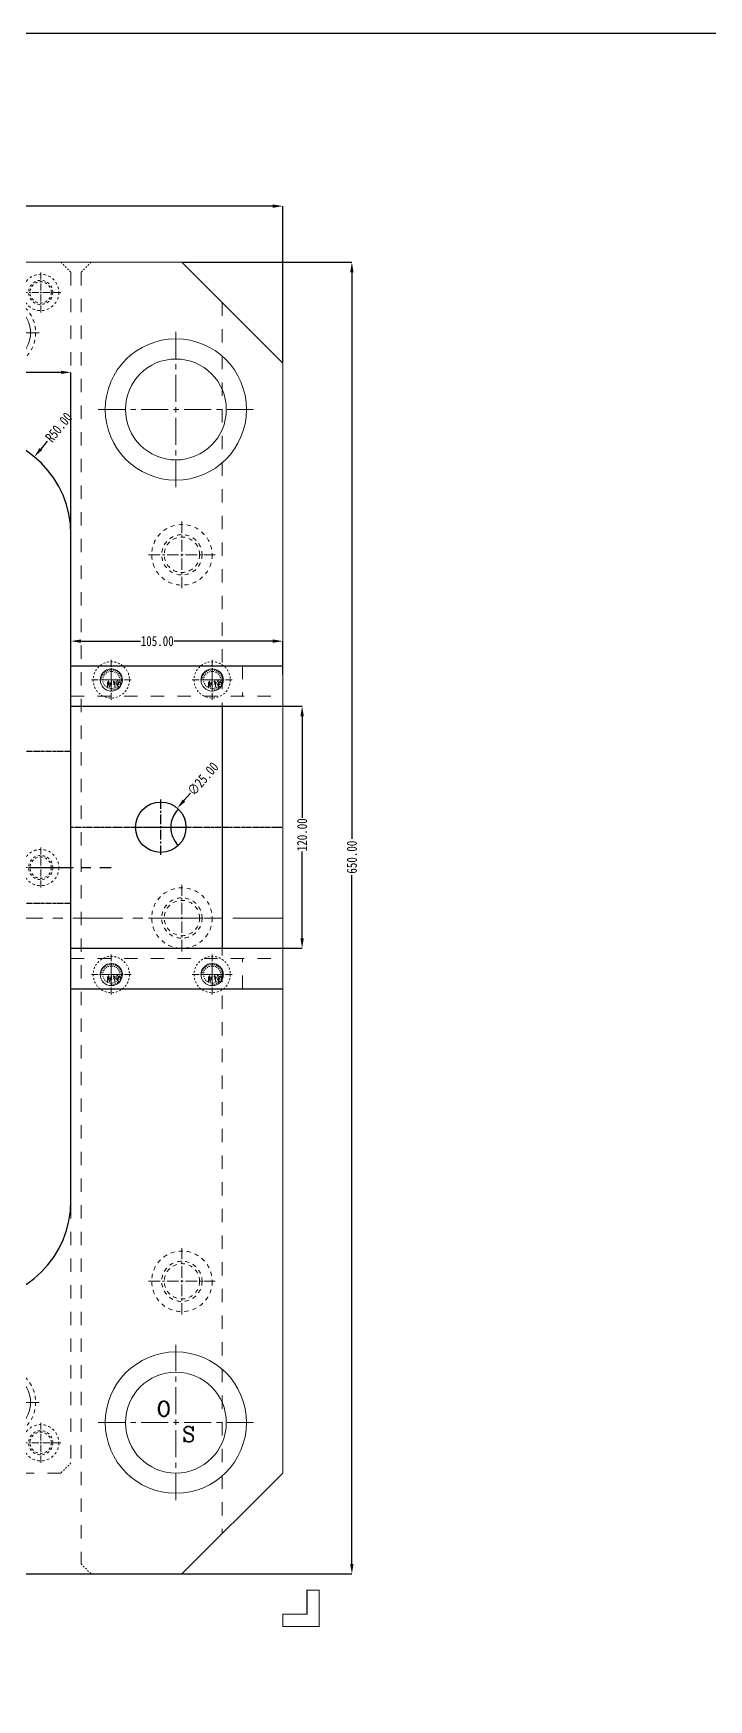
# Model space of a CAD drawing. Header units: millimetres. Extents: x -2414 to 10498, y -2238 to 649.
# Drawn here: x 58 to 392, y -1384 to -558 of the extents above; entities that cross this region are included whole.
import ezdxf

# ---------------------------------------------------------------- set-up
doc = ezdxf.new("R2010")
doc.units = ezdxf.units.MM
doc.header["$LTSCALE"] = 16.335
doc.header["$PDMODE"] = 3
doc.header["$PDSIZE"] = 0.3125
doc.linetypes.add('CENTER', pattern=[0.6, 0.375, -0.075, 0.075, -0.075])
doc.linetypes.add('HIDDEN', pattern=[0.2, 0.1, -0.1])
doc.layers.get('0').update_dxf_attribs({"linetype": 'CONTINUOUS'})
doc.layers.get('Defpoints').update_dxf_attribs({"linetype": 'CONTINUOUS'})
doc.layers.add('DEFAULT_2', color=8, linetype='HIDDEN')
doc.layers.add('moldbase', color=7, linetype='CONTINUOUS', lineweight=20)
doc.layers.add('screw', color=33, linetype='CONTINUOUS', lineweight=13)
doc.styles.add('ROMANC', font='romanc.shx', dxfattribs={"bigfont": 'gbcbig.shx'})
doc.styles.get("Standard").update_dxf_attribs({"font": 'txt', "width": 0.8})
doc.styles.add('TXT', font='txt.shx', dxfattribs={"bigfont": 'gbcbig.shx'})
doc.dimstyles.new('01', dxfattribs={"dimtxt": 5, "dimasz": 5, "dimexe": 0, "dimexo": 0, "dimgap": 0, "dimtad": 0, "dimzin": 0, "dimdsep": 46, "dimtxsty": 'Standard', "dimcen": 0, "dimclrd": 4, "dimclre": 4, "dimclrt": 6, "dimazin": 0, "dimtfac": 1, "dimtofl": 0, "dimtmove": 0, "dimatfit": 3, "dimfxl": 0, "dimtolj": 1, "dimtzin": 0, "dimarcsym": 0})

# ---------------------------------------------------------------- blocks, each defined once
blk = doc.blocks.new('*D90')
at = {"color": 4, "linetype": 'ByBlock', "lineweight": -2, "transparency": 16777216}
for p, q in [((-313.64, -806.63), (-313.64, -726.24)), ((-308.64, -726.24), (-178.82, -726.24)), ((71.36, -726.24), (-160.82, -726.24)), ((76.36, -806.63), (76.36, -726.24))]:
    blk.add_line(p, q, dxfattribs=at)
at = {"color": 4, "linetype": 'ByBlock', "transparency": 16777216}
for points in [[(-308.64, -725.41), (-308.64, -727.07), (-313.64, -726.24)], [(71.36, -725.41), (71.36, -727.07), (76.36, -726.24)]]:
    blk.add_solid(points, dxfattribs=at)
at = {"layer": 'Defpoints', "color": 0, "linetype": 'ByBlock', "transparency": 16777216}
for p in [(-313.64, -726.24), (-313.64, -806.63), (76.36, -806.63)]:
    blk.add_point(p, dxfattribs=at)
at = {"color": 6, "linetype": 'ByBlock', "transparency": 16777216, "insert": (-169.82, -726.24), "char_height": 5, "attachment_point": 5}
blk.add_mtext('\\A1;390.00', dxfattribs=at)
blk = doc.blocks.new('*D93')
at = {"color": 4, "linetype": 'ByBlock', "lineweight": -2, "transparency": 16777216}
for p, q in [((76.36, -875.74), (76.36, -859.42)), ((81.36, -859.42), (110.79, -859.42)), ((176.36, -859.42), (127.46, -859.42)), ((181.36, -875.74), (181.36, -859.42))]:
    blk.add_line(p, q, dxfattribs=at)
at = {"color": 4, "linetype": 'ByBlock', "transparency": 16777216}
for points in [[(81.36, -858.58), (81.36, -860.25), (76.36, -859.42)], [(176.36, -858.58), (176.36, -860.25), (181.36, -859.42)]]:
    blk.add_solid(points, dxfattribs=at)
at = {"layer": 'Defpoints', "color": 0, "linetype": 'ByBlock', "transparency": 16777216}
for p in [(76.36, -859.42), (76.36, -875.74), (181.36, -875.74)]:
    blk.add_point(p, dxfattribs=at)
at = {"color": 6, "linetype": 'ByBlock', "transparency": 16777216, "insert": (119.12, -859.42), "char_height": 5, "attachment_point": 5}
blk.add_mtext('\\A1;105.00', dxfattribs=at)
blk = doc.blocks.new('*D101')
at = {"color": 4, "linetype": 'ByBlock', "lineweight": -2, "transparency": 16777216}
for p, q in [((-418.64, -721.63), (-418.64, -643.88)), ((-413.64, -643.88), (-135.18, -643.88)), ((176.36, -643.88), (-117.84, -643.88)), ((181.36, -721.63), (181.36, -643.88))]:
    blk.add_line(p, q, dxfattribs=at)
at = {"color": 4, "linetype": 'ByBlock', "transparency": 16777216}
for points in [[(-413.64, -643.05), (-413.64, -644.72), (-418.64, -643.88)], [(176.36, -643.05), (176.36, -644.72), (181.36, -643.88)]]:
    blk.add_solid(points, dxfattribs=at)
at = {"layer": 'Defpoints', "color": 0, "linetype": 'ByBlock', "transparency": 16777216}
for p in [(-418.64, -643.88), (-418.64, -721.63), (181.36, -721.63)]:
    blk.add_point(p, dxfattribs=at)
at = {"color": 6, "linetype": 'ByBlock', "transparency": 16777216, "insert": (-126.51, -643.88), "char_height": 5, "attachment_point": 5}
blk.add_mtext('\\A1;600.00', dxfattribs=at)
blk = doc.blocks.new('*D102')
at = {"color": 4, "linetype": 'ByBlock', "lineweight": -2, "transparency": 16777216}
for p, q in [((131.36, -671.63), (215.61, -671.63)), ((215.61, -676.63), (215.61, -957.46)), ((215.61, -1316.63), (215.61, -975.46)), ((131.36, -1321.63), (215.61, -1321.63))]:
    blk.add_line(p, q, dxfattribs=at)
at = {"color": 4, "linetype": 'ByBlock', "transparency": 16777216}
for points in [[(214.78, -676.63), (216.44, -676.63), (215.61, -671.63)], [(214.78, -1316.63), (216.44, -1316.63), (215.61, -1321.63)]]:
    blk.add_solid(points, dxfattribs=at)
at = {"layer": 'Defpoints', "color": 0, "linetype": 'ByBlock', "transparency": 16777216}
for p in [(131.36, -671.63), (131.36, -1321.63), (215.61, -1321.63)]:
    blk.add_point(p, dxfattribs=at)
at = {"color": 6, "linetype": 'ByBlock', "transparency": 16777216, "insert": (215.61, -966.46), "char_height": 5, "attachment_point": 5, "rotation": 90}
blk.add_mtext('\\A1;650.00', dxfattribs=at)
blk = doc.blocks.new('2')
at = {"layer": 'moldbase', "color": 1, "linetype": 'CENTER', "ltscale": 0.55978}
for p, q in [((-298.64, -676.73), (-298.64, -696.53)), ((61.36, -676.73), (61.36, -696.53)), ((-288.74, -686.63), (-308.54, -686.63)), ((51.46, -686.63), (71.26, -686.63)), ((-298.64, -981.53), (-298.64, -961.73)), ((61.36, -981.53), (61.36, -961.73)), ((-308.54, -971.63), (-288.74, -971.63)), ((51.46, -971.63), (71.26, -971.63)), ((-298.64, -1266.53), (-298.64, -1246.73)), ((61.36, -1266.53), (61.36, -1246.73)), ((-288.74, -1256.63), (-308.54, -1256.63)), ((51.46, -1256.63), (71.26, -1256.63))]:
    blk.add_line(p, q, dxfattribs=at)
at = {"layer": 'moldbase', "color": 1, "linetype": 'CENTER', "ltscale": 1.08846}
for p, q in [((-278.64, -687.38), (-278.64, -725.88)), ((41.36, -687.38), (41.36, -725.88)), ((-259.39, -706.63), (-297.89, -706.63)), ((22.11, -706.63), (60.61, -706.63)), ((-278.64, -1255.88), (-278.64, -1217.38)), ((41.36, -1255.88), (41.36, -1217.38)), ((-259.39, -1236.63), (-297.89, -1236.63)), ((22.11, -1236.63), (60.61, -1236.63))]:
    blk.add_line(p, q, dxfattribs=at)
at = {"layer": 'moldbase', "color": 8, "linetype": 'HIDDEN', "ltscale": 0.746373}
for centre, radius in [((-298.64, -686.63), 9), ((-298.64, -686.63), 6), ((-298.64, -686.63), 5.25), ((61.36, -686.63), 9), ((61.36, -686.63), 6), ((61.36, -686.63), 5.25), ((-298.64, -971.63), 9), ((-298.64, -971.63), 6), ((61.36, -971.63), 9), ((61.36, -971.63), 6), ((-298.64, -971.63), 5.25), ((61.36, -971.63), 5.25), ((-298.64, -1256.63), 9), ((-298.64, -1256.63), 6), ((-298.64, -1256.63), 5.25), ((61.36, -1256.63), 9), ((61.36, -1256.63), 6), ((61.36, -1256.63), 5.25)]:
    blk.add_circle(centre, radius, dxfattribs=at)
at = {"layer": 'moldbase', "color": 8, "linetype": 'HIDDEN', "ltscale": 1.08846}
for centre in [(-278.64, -706.63), (41.36, -706.63), (-278.64, -1236.63), (41.36, -1236.63)]:
    blk.add_circle(centre, 17.5, dxfattribs=at)
at = {"layer": 'moldbase', "linetype": 'ByBlock'}
for centre in [(-278.64, -706.63), (41.36, -706.63), (-278.64, -1236.63), (41.36, -1236.63)]:
    blk.add_circle(centre, 15, dxfattribs=at)
blk = doc.blocks.new('screw_m10_g')
at = {"layer": 'screw', "color": 1, "linetype": 'CENTER', "ltscale": 0.310989}
for p, q in [((-5.5, 0), (5.5, 0)), ((0, -5.5), (0, 5.5))]:
    blk.add_line(p, q, dxfattribs=at)
at = {"layer": 'screw', "color": 33, "linetype": 'HIDDEN', "ltscale": 0.310989}
blk.add_circle((0, 0), 4.25, dxfattribs=at)
at = {"layer": 'screw', "color": 92, "linetype": 'HIDDEN', "ltscale": 0.310989}
blk.add_arc((0, 0), 5, 270, 180, dxfattribs=at)
at = {"layer": 'screw', "color": 6, "style": 'TXT'}
blk.add_text('M10', height=2, dxfattribs=at).set_placement((-1.7, -2.5))
blk = doc.blocks.new('screw_m10_i')
at = {"layer": 'screw', "color": 1, "linetype": 'CENTER', "ltscale": 0.55978}
for p, q in [((0, -9.9), (0, 9.9)), ((-9.9, 0), (9.9, 0))]:
    blk.add_line(p, q, dxfattribs=at)
at = {"layer": 'screw', "color": 8, "linetype": 'HIDDEN', "ltscale": 0.55978}
blk.add_circle((0, 0), 9, dxfattribs=at)
at = {"layer": 'screw', "color": 33, "linetype": 'ByBlock'}
blk.add_circle((0, 0), 5.5, dxfattribs=at)
at = {"layer": 'screw', "color": 6, "linetype": 'ByBlock', "style": 'TXT'}
blk.add_text('M10', height=2.7, dxfattribs=at).set_placement((-2.34, -3.6))
blk = doc.blocks.new('*D131')
at = {"color": 4, "linetype": 'ByBlock', "lineweight": -2, "transparency": 16777216}
for p, q in [((181.36, -891.63), (190.94, -891.63)), ((190.94, -896.63), (190.94, -947.03)), ((190.94, -1006.63), (190.94, -963.7)), ((181.36, -1011.63), (190.94, -1011.63))]:
    blk.add_line(p, q, dxfattribs=at)
at = {"color": 4, "linetype": 'ByBlock', "transparency": 16777216}
for points in [[(190.11, -896.63), (191.78, -896.63), (190.94, -891.63)], [(190.11, -1006.63), (191.78, -1006.63), (190.94, -1011.63)]]:
    blk.add_solid(points, dxfattribs=at)
at = {"layer": 'Defpoints', "color": 0, "linetype": 'ByBlock', "transparency": 16777216}
for p in [(181.36, -891.63), (181.36, -1011.63), (190.94, -1011.63)]:
    blk.add_point(p, dxfattribs=at)
at = {"color": 6, "linetype": 'ByBlock', "transparency": 16777216, "insert": (190.94, -955.36), "char_height": 5, "attachment_point": 5, "rotation": 90}
blk.add_mtext('\\A1;120.00', dxfattribs=at)
blk = doc.blocks.new('*D134')
at = {"color": 4, "linetype": 'ByBlock', "lineweight": -2, "transparency": 16777216}
blk.add_line((64.6, -760.39), (61.41, -764.24), dxfattribs=at)
at = {"color": 4, "linetype": 'ByBlock', "transparency": 16777216}
blk.add_solid([(60.77, -763.71), (62.05, -764.77), (58.22, -768.1)], dxfattribs=at)
at = {"layer": 'Defpoints', "color": 0, "linetype": 'ByBlock', "transparency": 16777216}
for p in [(58.22, -768.1), (26.36, -806.63)]:
    blk.add_point(p, dxfattribs=at)
at = {"color": 6, "linetype": 'ByBlock', "transparency": 16777216, "insert": (70.33, -753.45), "char_height": 5, "attachment_point": 5, "rotation": 50.41364}
blk.add_mtext('\\A1;R50.00', dxfattribs=at)
blk = doc.blocks.new('*D186')
at = {"color": 4, "linetype": 'ByBlock', "lineweight": -2, "transparency": 16777216}
blk.add_line((135.66, -934.67), (132.38, -938.44), dxfattribs=at)
at = {"color": 4, "linetype": 'ByBlock', "transparency": 16777216}
blk.add_solid([(131.75, -937.89), (133, -938.98), (129.09, -942.21)], dxfattribs=at)
at = {"layer": 'Defpoints', "color": 0, "linetype": 'ByBlock', "transparency": 16777216}
for p in [(129.09, -942.21), (112.67, -961.05)]:
    blk.add_point(p, dxfattribs=at)
at = {"color": 6, "linetype": 'ByBlock', "transparency": 16777216, "insert": (141.79, -927.63), "char_height": 5, "attachment_point": 5, "rotation": 48.93014}
blk.add_mtext('\\A1;∅25.00', dxfattribs=at)

msp = doc.modelspace()

# ---------------------------------------------------------------- linework, layer by layer
for p, q in [((76.362, -1136.63), (76.362, -806.63)), ((76.362, -871.63), (181.362, -871.63)), ((76.362, -891.63), (181.362, -891.63)), ((76.362, -1011.63), (181.362, -1011.63)), ((76.362, -1031.63), (181.362, -1031.63))]:
    msp.add_line(p, q)
at = {"linetype": 'ByBlock'}
for p, q in [((151.362, -891.63), (151.362, -1011.63)), ((-368.638, -1321.63), (131.362, -1321.63))]:
    msp.add_line(p, q, dxfattribs=at)
at = {"color": 1, "linetype": 'CENTER', "ltscale": 0.777472}
for p, q in [((120.879, -965.38), (120.879, -937.88)), ((107.129, -951.63), (134.629, -951.63))]:
    msp.add_line(p, q, dxfattribs=at)
at = {"color": 1, "linetype": 'CENTER', "ltscale": 3.607469}
msp.add_line((-333.638, -971.63), (96.362, -971.63), dxfattribs=at)
at = {"linetype": 'ByBlock'}
msp.add_lwpolyline([(-589.213, -558.244), (1149.906, -558.244), (1149.906, -1945.086), (-589.213, -1945.086)], close=True, dxfattribs=at)
msp.add_circle((120.879, -951.63), 12.5, dxfattribs=at)
for centre, start, end in [((26.362, -806.63), 0, 90), ((26.362, -1136.63), 270, 0)]:
    msp.add_arc(centre, 50, start, end)
msp.add_arc((138.316, -951.63), 12.5, 134.225834, 225.774166, dxfattribs=at)
at = {"layer": 'DEFAULT_2', "color": 1, "linetype": 'CENTER', "ltscale": 0.191865}
for p, q in [((16.688, -913.942), (76.362, -913.942)), ((76.362, -951.63), (181.362, -951.63)), ((16.688, -989.317), (76.362, -989.317))]:
    msp.add_line(p, q, dxfattribs=at)
at = {"layer": 'moldbase', "linetype": 'ByBlock'}
for p, q in [((131.362, -671.63), (-368.638, -671.63)), ((131.362, -671.63), (181.362, -721.63)), ((181.362, -721.63), (181.362, -1271.63)), ((181.362, -1271.63), (131.362, -1321.63))]:
    msp.add_line(p, q, dxfattribs=at)
at = {"layer": 'moldbase', "color": 8, "linetype": 'HIDDEN', "ltscale": 0.466483}
for p, q in [((71.362, -671.63), (76.362, -676.63)), ((86.362, -671.63), (81.362, -676.63)), ((76.362, -1266.63), (71.362, -1271.63)), ((81.362, -1316.63), (86.362, -1321.63))]:
    msp.add_line(p, q, dxfattribs=at)
at = {"layer": 'moldbase', "color": 8, "linetype": 'HIDDEN', "ltscale": 4.042853}
for p, q in [((76.362, -676.63), (76.362, -1266.63)), ((81.362, -676.63), (81.362, -1316.63)), ((151.362, -691.63), (151.362, -1301.63)), ((161.362, -871.63), (161.362, -886.63)), ((76.362, -886.63), (181.362, -886.63)), ((76.362, -1016.63), (181.362, -1016.63)), ((161.362, -1031.63), (161.362, -1016.63)), ((71.362, -1271.63), (-308.638, -1271.63))]:
    msp.add_line(p, q, dxfattribs=at)
at = {"layer": 'moldbase', "color": 1, "linetype": 'CENTER', "ltscale": 2.176921}
for p, q in [((128.362, -706.13), (128.362, -783.13)), ((89.862, -744.63), (166.862, -744.63)), ((128.362, -1285.13), (128.362, -1208.13)), ((89.862, -1246.63), (166.862, -1246.63))]:
    msp.add_line(p, q, dxfattribs=at)
at = {"layer": 'moldbase', "color": 1, "linetype": 'CENTER', "ltscale": 0.932966}
for p, q in [((131.362, -800.13), (131.362, -833.13)), ((114.862, -816.63), (147.862, -816.63)), ((131.362, -1013.13), (131.362, -980.13)), ((114.862, -996.63), (147.862, -996.63)), ((131.362, -1193.13), (131.362, -1160.13)), ((114.862, -1176.63), (147.862, -1176.63))]:
    msp.add_line(p, q, dxfattribs=at)
at = {"layer": 'moldbase', "color": 1, "linetype": 'CENTER', "ltscale": 4.042853}
msp.add_line((181.362, -996.63), (-418.638, -996.63), dxfattribs=at)
at = {"layer": 'moldbase', "linetype": 'ByBlock', "const_width": 0.5}
msp.add_lwpolyline([(181.362, -1341.63), (193.362, -1341.63), (193.362, -1329.63), (199.362, -1329.63), (199.362, -1347.63), (181.362, -1347.63), (181.362, -1341.63)], dxfattribs=at)
at = {"layer": 'moldbase', "linetype": 'ByBlock'}
for centre, radius in [((128.362, -744.63), 35), ((128.362, -744.63), 25), ((128.362, -1246.63), 35), ((128.362, -1246.63), 25)]:
    msp.add_circle(centre, radius, dxfattribs=at)
at = {"layer": 'moldbase', "color": 8, "linetype": 'HIDDEN', "ltscale": 1.243955}
for centre, radius in [((131.362, -816.63), 15), ((131.362, -816.63), 10), ((131.362, -816.63), 8.75), ((131.362, -996.63), 15), ((131.362, -996.63), 10), ((131.362, -996.63), 8.75), ((131.362, -1176.63), 15), ((131.362, -1176.63), 10), ((131.362, -1176.63), 8.75)]:
    msp.add_circle(centre, radius, dxfattribs=at)

# ---------------------------------------------------------------- block references
at = {"linetype": 'ByBlock'}
msp.add_blockref('2', (0, 0), dxfattribs=at)
at = {"layer": 'screw', "linetype": 'ByBlock'}
for name, p in [('screw_m10_i', (96.362, -878.63)), ('screw_m10_g', (96.362, -878.63)), ('screw_m10_i', (146.362, -878.63)), ('screw_m10_g', (146.362, -878.63)), ('screw_m10_i', (96.362, -1024.63)), ('screw_m10_i', (146.362, -1024.63)), ('screw_m10_g', (96.362, -1024.63)), ('screw_m10_g', (146.362, -1024.63))]:
    msp.add_blockref(name, p, dxfattribs=at)

# ---------------------------------------------------------------- texts
at = {"layer": 'moldbase', "linetype": 'ByBlock', "style": 'ROMANC'}
for s, p in [('O', (118.851, -1243.539)), ('S', (131.452, -1256.14))]:
    msp.add_text(s, height=7.5, dxfattribs=at).set_placement(p)

# ---------------------------------------------------------------- dimensions: what is measured, and where the dimension line sits
at = {"linetype": 'ByBlock'}
for base, p1, p2, picture, middle in [((-418.638, -643.884), (181.362, -721.63), (-418.638, -721.63), '*D101', (-126.509, -643.884)), ((-313.638, -726.238), (76.362, -806.63), (-313.638, -806.63), '*D90', (-169.825, -726.238)), ((76.362, -859.417), (181.362, -875.736), (76.362, -875.736), '*D93', (119.123, -859.417))]:
    dim = msp.add_linear_dim(base=base, p1=p1, p2=p2, dimstyle='01', dxfattribs=at)
    dim.commit()
    dim.dimension.update_dxf_attribs({"geometry": picture, "text_midpoint": middle, "dimtype": 160})
for base, p1, p2, picture, middle in [((215.61, -1321.63), (131.362, -671.63), (131.362, -1321.63), '*D102', (215.61, -966.461)), ((190.944, -1011.63), (181.362, -891.63), (181.362, -1011.63), '*D131', (190.944, -955.362))]:
    dim = msp.add_linear_dim(base=base, p1=p1, p2=p2, angle=90, dimstyle='01', dxfattribs=at)
    dim.commit()
    dim.dimension.update_dxf_attribs({"geometry": picture, "text_midpoint": middle, "dimtype": 160})
dim = msp.add_radius_dim(center=(26.362, -806.63), mpoint=(58.224, -768.096), dimstyle='01', dxfattribs=at)
dim.commit()
dim.dimension.update_dxf_attribs({"geometry": '*D134', "text_midpoint": (70.331, -753.454)})
dim = msp.add_diameter_dim_2p(p1=(112.667, -961.053), p2=(129.091, -942.206), dimstyle='01', dxfattribs=at)
dim.commit()
dim.dimension.update_dxf_attribs({"geometry": '*D186', "text_midpoint": (141.793, -927.63)})

doc.saveas('drawing.dxf')
